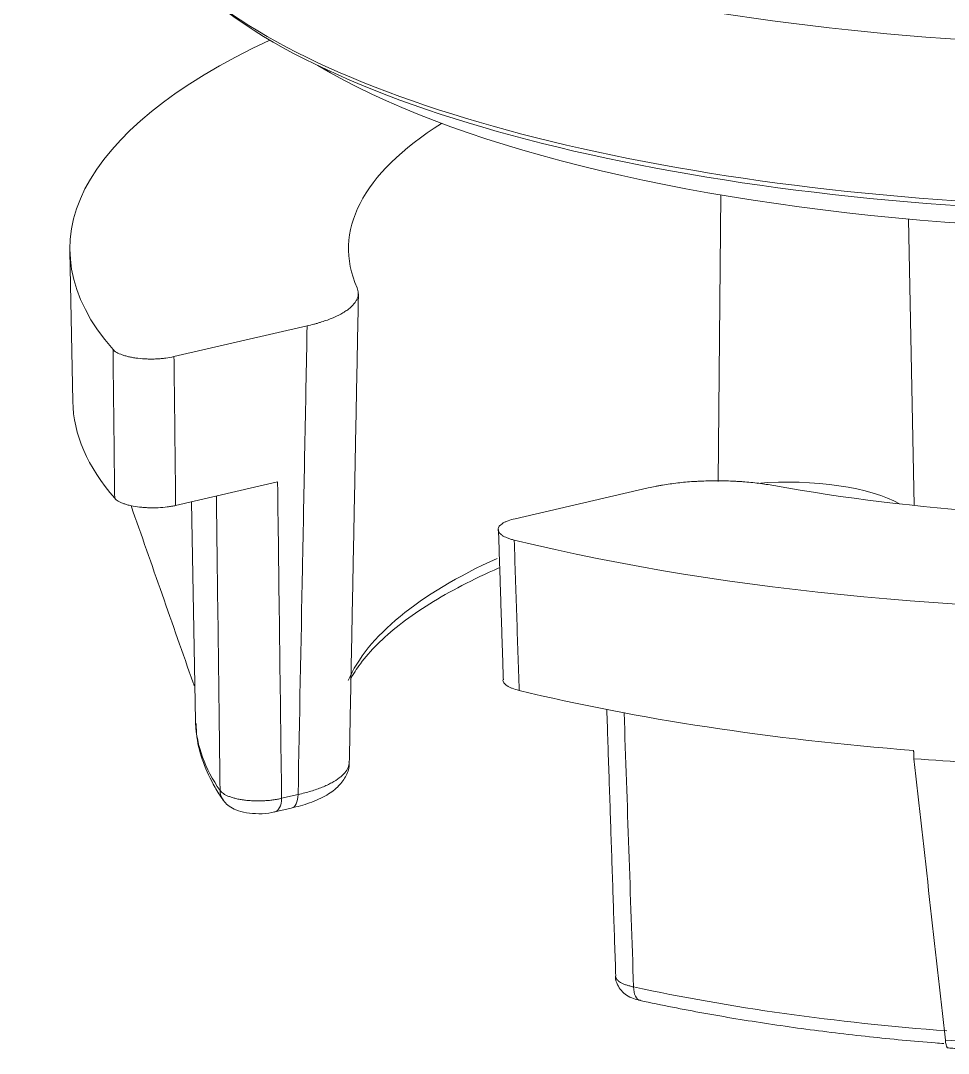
# Model space of a CAD drawing. Extents: x 9509 to 10103, y -14876 to -14456.
# Drawn here: x 10004.42 to 10027.73, y -14685.56 to -14659.62 of the extents above; entities that cross this region are included whole.
import ezdxf

# ---------------------------------------------------------------- set-up
doc = ezdxf.new("R2010")
doc.units = 0
doc.header["$MEASUREMENT"] = 0
doc.linetypes.add('HIDDEN2', pattern=[4.7625, 3.175, -1.5875])
doc.layers.add('1', color=4, linetype='HIDDEN2')

msp = doc.modelspace()

# ---------------------------------------------------------------- linework, layer by layer
at = {"layer": '1', "color": 1, "linetype": 'Continuous', "lineweight": 13}
for p, q in [((10022.01, -14663.999), (10021.942, -14671.193)), ((10010.974, -14679.154), (10011.389, -14679.058))]:
    msp.add_line(p, q, dxfattribs=at)
at = {"layer": '1', "color": 7, "linetype": 'Continuous', "lineweight": 18}
for p, q in [((10026.725, -14664.605), (10026.863, -14671.798)), ((10005.656, -14665.411), (10005.728, -14669.185)), ((10008.271, -14668.061), (10011.616, -14667.288)), ((10010.874, -14671.207), (10008.313, -14671.798)), ((10020.187, -14671.358), (10016.841, -14672.131)), ((10008.707, -14671.707), (10008.812, -14677.206)), ((10010.801, -14679.497), (10011.216, -14679.402)), ((10019.986, -14684.232), (10019.992, -14684.234))]:
    msp.add_line(p, q, dxfattribs=at)
at = {"layer": '1', "color": 1, "linetype": 'Continuous', "lineweight": 13}
for centre, major_axis, ratio, start_param, end_param in [((10033.147, -14651.655), (26, 0.017), 0.330963, 3.749548, 6.281083), ((10033.149, -14655.713), (-26, -0.017), 0.330963, 0.410821, 2.729414), ((10023.684, -14672.278), (3.218, 0.002), 0.330963, 0.50826, 1.807492), ((10033.163, -14677.141), (20.718, 0.013), 0.330963, 2.514309, 3.001405), ((10033.163, -14677.141), (-24.351, -0.016), 0.330963, 0.01372, 0.225345), ((10009.916, -14678.912), (0.411, 0.285), 0.919786, 2.591806, 3.137102), ((10010.689, -14679.01), (-0.113, 0.487), 0.539001, 3.131701, 4.291126), ((10011.103, -14678.915), (-0.113, 0.487), 0.539001, 3.141604, 4.291126), ((10020.091, -14683.744), (-0.106, -0.489), 0.517321, 5.126928, 6.283125), ((10033.163, -14677.141), (-24.351, -0.016), 0.330963, 0.990567, 1.343938), ((10033.163, -14677.282), (-24.615, -0.016), 0.330963, 1.344679, 1.442029)]:
    msp.add_ellipse(centre, major_axis=major_axis, ratio=ratio, start_param=start_param, end_param=end_param, dxfattribs=at)
at = {"layer": '1', "color": 7, "linetype": 'Continuous', "lineweight": 18}
for centre, major_axis, start_param, end_param in [((10033.146, -14651.183), (-25.5, -0.016), 0.840826, 2.242173), ((10033.149, -14655.901), (25.8, 0.016), 3.525023, 5.974974), ((10033.156, -14665.338), (-27.5, -0.018), 0.934474, 3.755618), ((10033.156, -14665.338), (-27.5, -0.018), 5.669077, 6.564623), ((10033.15, -14656.845), (-24.3, -0.016), 0.504774, 2.178752), ((10033.156, -14665.338), (20.5, 0.013), 2.659018, 3.286366), ((10033.158, -14669.112), (27.43, 0.018), 3.147717, 3.419344), ((10033.156, -14665.338), (20.5, 0.013), 4.212731, 5.356092), ((10033.158, -14669.112), (27.43, 0.018), 4.079753, 4.480235), ((10033.163, -14677.141), (-24.351, -0.016), 0.006122, 0.01372), ((10033.158, -14669.321), (-27.426, -0.018), 1.338917, 1.447791)]:
    msp.add_ellipse(centre, major_axis=major_axis, ratio=0.330963, start_param=start_param, end_param=end_param, dxfattribs=at)
for points, knots in [([(10011.616, -14667.288), (10011.674, -14667.275), (10011.729, -14667.261), (10011.811, -14667.239), (10011.838, -14667.232), (10011.891, -14667.217), (10011.916, -14667.209), (10012.044, -14667.17), (10012.138, -14667.137), (10012.312, -14667.066), (10012.392, -14667.029), (10012.483, -14666.98), (10012.5, -14666.97), (10012.534, -14666.949), (10012.551, -14666.939), (10012.599, -14666.909), (10012.628, -14666.888), (10012.71, -14666.825), (10012.756, -14666.782), (10012.812, -14666.716), (10012.828, -14666.694), (10012.849, -14666.66), (10012.855, -14666.648), (10012.867, -14666.626), (10012.872, -14666.614), (10012.894, -14666.558), (10012.903, -14666.512), (10012.901, -14666.421), (10012.891, -14666.375), (10012.871, -14666.329)], [0, 0, 0, 0, 0.0625, 0.0625, 0.09375, 0.09375, 0.125, 0.125, 0.25, 0.25, 0.375, 0.375, 0.40625, 0.40625, 0.4375, 0.4375, 0.5, 0.5, 0.625, 0.625, 0.6875, 0.6875, 0.71875, 0.71875, 0.75, 0.75, 0.875, 0.875, 1, 1, 1, 1]), ([(10006.739, -14667.882), (10006.75, -14667.895), (10006.763, -14667.907), (10006.787, -14667.926), (10006.795, -14667.932), (10006.813, -14667.943), (10006.822, -14667.949), (10006.871, -14667.978), (10006.918, -14667.998), (10006.986, -14668.022), (10007, -14668.027), (10007.029, -14668.036), (10007.044, -14668.04), (10007.09, -14668.053), (10007.153, -14668.068), (10007.221, -14668.081), (10007.275, -14668.09), (10007.293, -14668.092), (10007.329, -14668.098), (10007.348, -14668.1), (10007.441, -14668.111), (10007.518, -14668.116), (10007.616, -14668.12), (10007.636, -14668.12), (10007.676, -14668.121), (10007.696, -14668.121), (10007.755, -14668.121), (10007.833, -14668.119), (10007.911, -14668.113), (10007.969, -14668.108), (10007.988, -14668.107), (10008.025, -14668.103), (10008.044, -14668.1), (10008.136, -14668.088), (10008.205, -14668.076), (10008.271, -14668.061)], [0, 0, 0, 0, 0.0625, 0.0625, 0.09375, 0.09375, 0.125, 0.125, 0.25, 0.25, 0.28125, 0.28125, 0.3125, 0.3125, 0.375, 0.4375, 0.4375, 0.46875, 0.46875, 0.5, 0.5, 0.625, 0.625, 0.65625, 0.65625, 0.6875, 0.6875, 0.75, 0.8125, 0.8125, 0.84375, 0.84375, 0.875, 0.875, 1, 1, 1, 1]), ([(10023.337, -14671.299), (10023.215, -14671.277), (10023.089, -14671.258), (10022.831, -14671.226), (10022.699, -14671.213), (10022.53, -14671.2), (10022.496, -14671.198), (10022.428, -14671.194), (10022.394, -14671.192), (10022.29, -14671.187), (10022.221, -14671.184), (10022.015, -14671.178), (10021.877, -14671.178), (10021.671, -14671.182), (10021.602, -14671.184), (10021.499, -14671.188), (10021.464, -14671.19), (10021.396, -14671.193), (10021.361, -14671.195), (10021.19, -14671.206), (10021.057, -14671.218), (10020.796, -14671.248), (10020.669, -14671.266), (10020.515, -14671.292), (10020.484, -14671.297), (10020.423, -14671.308), (10020.393, -14671.314), (10020.303, -14671.332), (10020.244, -14671.345), (10020.187, -14671.358)], [0, 0, 0, 0, 0.125, 0.125, 0.25, 0.25, 0.28125, 0.28125, 0.3125, 0.3125, 0.375, 0.375, 0.5, 0.5, 0.5625, 0.5625, 0.59375, 0.59375, 0.625, 0.625, 0.75, 0.75, 0.875, 0.875, 0.90625, 0.90625, 0.9375, 0.9375, 1, 1, 1, 1]), ([(10008.313, -14671.798), (10008.281, -14671.806), (10008.247, -14671.813), (10008.194, -14671.822), (10008.176, -14671.825), (10008.14, -14671.83), (10008.122, -14671.833), (10008.029, -14671.845), (10007.952, -14671.851), (10007.854, -14671.856), (10007.835, -14671.857), (10007.795, -14671.858), (10007.775, -14671.858), (10007.715, -14671.858), (10007.637, -14671.857), (10007.559, -14671.853), (10007.501, -14671.848), (10007.481, -14671.847), (10007.443, -14671.843), (10007.424, -14671.841), (10007.331, -14671.83), (10007.26, -14671.818), (10007.177, -14671.801), (10007.161, -14671.797), (10007.129, -14671.789), (10007.113, -14671.785), (10007.068, -14671.772), (10007.011, -14671.754), (10006.96, -14671.734), (10006.925, -14671.718), (10006.914, -14671.713), (10006.892, -14671.702), (10006.882, -14671.696), (10006.833, -14671.668), (10006.803, -14671.644), (10006.781, -14671.618)], [0, 0, 0, 0, 0.0625, 0.0625, 0.09375, 0.09375, 0.125, 0.125, 0.25, 0.25, 0.28125, 0.28125, 0.3125, 0.3125, 0.375, 0.4375, 0.4375, 0.46875, 0.46875, 0.5, 0.5, 0.625, 0.625, 0.65625, 0.65625, 0.6875, 0.6875, 0.75, 0.8125, 0.8125, 0.84375, 0.84375, 0.875, 0.875, 1, 1, 1, 1]), ([(10016.841, -14672.131), (10016.776, -14672.146), (10016.717, -14672.163), (10016.652, -14672.187), (10016.639, -14672.192), (10016.614, -14672.203), (10016.603, -14672.208), (10016.569, -14672.224), (10016.527, -14672.247), (10016.495, -14672.27), (10016.473, -14672.289), (10016.467, -14672.295), (10016.455, -14672.307), (10016.449, -14672.314), (10016.424, -14672.345), (10016.414, -14672.371), (10016.412, -14672.404), (10016.413, -14672.411), (10016.414, -14672.424), (10016.416, -14672.43), (10016.422, -14672.45), (10016.435, -14672.476), (10016.457, -14672.501), (10016.477, -14672.519), (10016.484, -14672.525), (10016.499, -14672.537), (10016.508, -14672.543), (10016.552, -14672.573), (10016.594, -14672.594), (10016.658, -14672.619), (10016.671, -14672.624), (10016.699, -14672.634), (10016.713, -14672.639), (10016.756, -14672.652), (10016.786, -14672.661), (10016.819, -14672.668)], [0, 0, 0, 0, 0.125, 0.125, 0.15625, 0.15625, 0.1875, 0.1875, 0.25, 0.3125, 0.3125, 0.34375, 0.34375, 0.375, 0.375, 0.5, 0.5, 0.53125, 0.53125, 0.5625, 0.5625, 0.625, 0.6875, 0.6875, 0.71875, 0.71875, 0.75, 0.75, 0.875, 0.875, 0.90625, 0.90625, 0.9375, 0.9375, 1, 1, 1, 1]), ([(10012.705, -14676.167), (10012.774, -14676.038), (10012.957, -14675.746), (10013.356, -14675.287), (10013.908, -14674.801), (10014.584, -14674.325), (10015.38, -14673.863), (10016.031, -14673.546), (10016.402, -14673.382), (10016.448, -14673.362)], [0, 0, 0, 0, 0.139521, 0.309823, 0.47698, 0.643345, 0.809762, 0.976617, 1, 1, 1, 1]), ([(10016.944, -14676.444), (10016.879, -14676.428), (10016.822, -14676.411), (10016.758, -14676.386), (10016.746, -14676.381), (10016.722, -14676.37), (10016.711, -14676.365), (10016.678, -14676.348), (10016.638, -14676.326), (10016.607, -14676.302), (10016.587, -14676.283), (10016.581, -14676.277), (10016.57, -14676.264), (10016.565, -14676.258), (10016.544, -14676.227), (10016.535, -14676.203), (10016.535, -14676.178)], [0, 0, 0, 0, 0.253791, 0.253791, 0.317239, 0.317239, 0.380687, 0.380687, 0.507582, 0.634478, 0.634478, 0.697926, 0.697926, 0.761374, 0.761374, 1, 1, 1, 1]), ([(10008.751, -14676.252), (10008.76, -14676.276), (10008.77, -14676.299), (10008.786, -14676.328), (10008.79, -14676.335), (10008.794, -14676.343)], [0, 0, 0, 0, 0.753009, 0.753009, 1, 1, 1, 1]), ([(10008.831, -14677.278), (10008.829, -14677.39), (10008.842, -14677.718), (10008.992, -14678.258), (10009.235, -14678.783), (10009.432, -14679.092), (10009.505, -14679.197)], [0, 0, 0, 0, 0.169021, 0.49614, 0.826589, 1, 1, 1, 1]), ([(10011.212, -14679.4), (10011.379, -14679.363), (10011.707, -14679.27), (10012.107, -14679.089), (10012.411, -14678.866), (10012.601, -14678.597), (10012.688, -14678.37), (10012.669, -14678.253), (10012.666, -14678.238)], [0, 0, 0, 0, 0.208123, 0.441976, 0.649308, 0.818158, 0.975873, 1, 1, 1, 1]), ([(10009.508, -14679.192), (10009.516, -14679.207), (10009.554, -14679.273), (10009.665, -14679.362), (10009.844, -14679.46), (10010.089, -14679.524), (10010.405, -14679.546), (10010.656, -14679.536), (10010.775, -14679.5), (10010.797, -14679.492)], [0, 0, 0, 0, 0.037486, 0.161371, 0.305795, 0.509143, 0.722626, 0.948008, 1, 1, 1, 1]), ([(10019.367, -14683.623), (10019.367, -14683.626), (10019.356, -14683.698), (10019.406, -14683.832), (10019.505, -14683.991), (10019.648, -14684.108), (10019.805, -14684.187), (10019.931, -14684.217), (10019.994, -14684.224)], [0, 0, 0, 0, 0.00928, 0.222705, 0.408179, 0.593373, 0.808217, 1, 1, 1, 1]), ([(10019.986, -14684.232), (10020.253, -14684.29), (10021.036, -14684.452), (10022.379, -14684.696), (10024.034, -14684.944), (10025.709, -14685.146), (10026.913, -14685.26), (10027.54, -14685.31), (10027.612, -14685.315)], [0, 0, 0, 0, 0.114426, 0.332243, 0.549936, 0.767491, 0.973468, 1, 1, 1, 1]), ([(10027.714, -14685.421), (10027.713, -14685.421), (10027.712, -14685.421), (10027.708, -14685.42), (10027.706, -14685.418), (10027.699, -14685.413), (10027.695, -14685.408), (10027.688, -14685.396), (10027.686, -14685.392), (10027.682, -14685.383), (10027.68, -14685.377), (10027.674, -14685.361), (10027.671, -14685.348), (10027.664, -14685.318), (10027.66, -14685.301), (10027.655, -14685.265), (10027.652, -14685.246), (10027.65, -14685.225)], [0, 0, 0, 0, 0.05015, 0.05015, 0.1365, 0.1365, 0.3092, 0.3092, 0.39555, 0.39555, 0.4819, 0.4819, 0.6546, 0.6546, 0.8273, 0.8273, 1, 1, 1, 1])]:
    msp.add_open_spline(points, degree=3, knots=knots, dxfattribs=at)
for points, degree in [([(10012.676, -14678.25), (10012.905, -14666.479)], 1), ([(10008.751, -14676.252), (10008.232, -14674.769), (10007.712, -14673.285), (10007.192, -14671.802)], 3), ([(10016.423, -14672.403), (10016.546, -14676.178)], 1), ([(10019.144, -14676.92), (10019.37, -14683.623)], 1), ([(10027.65, -14685.225), (10027.387, -14682.87), (10027.124, -14680.515), (10026.861, -14678.159)], 3), ([(10027.693, -14685.42), (10028.872, -14685.509), (10030.072, -14685.559)], 2)]:
    msp.add_open_spline(points, degree=degree, dxfattribs=at)
at = {"layer": '1', "color": 1, "linetype": 'Continuous', "lineweight": 13}
for points, knots in [([(10011.389, -14679.058), (10011.425, -14677.167), (10011.462, -14675.275), (10011.538, -14671.352), (10011.577, -14669.32), (10011.616, -14667.288)], [0, 0, 0, 0, 0.482176, 0.482176, 1, 1, 1, 1]), ([(10006.781, -14671.618), (10006.774, -14670.995), (10006.767, -14670.372), (10006.753, -14669.127), (10006.746, -14668.505), (10006.739, -14667.882)], [0, 0, 0, 0, 0.500236, 0.500236, 1, 1, 1, 1]), ([(10008.271, -14668.061), (10008.278, -14668.674), (10008.285, -14669.287), (10008.299, -14670.533), (10008.306, -14671.166), (10008.313, -14671.798)], [0, 0, 0, 0, 0.492075, 0.492075, 1, 1, 1, 1]), ([(10016.819, -14672.668), (10016.839, -14673.297), (10016.86, -14673.926), (10016.902, -14675.185), (10016.923, -14675.814), (10016.944, -14676.444)], [0, 0, 0, 0, 0.499764, 0.499764, 1, 1, 1, 1]), ([(10011.389, -14679.058), (10011.503, -14679.032), (10011.61, -14679.004), (10011.811, -14678.943), (10011.905, -14678.91), (10012.015, -14678.866), (10012.036, -14678.857), (10012.078, -14678.839), (10012.099, -14678.829), (10012.159, -14678.801), (10012.197, -14678.782), (10012.305, -14678.724), (10012.368, -14678.684), (10012.451, -14678.621), (10012.489, -14678.59), (10012.522, -14678.557), (10012.543, -14678.535), (10012.553, -14678.524), (10012.6, -14678.469), (10012.628, -14678.424), (10012.664, -14678.336), (10012.674, -14678.292), (10012.674, -14678.249)], [0, 0, 0, 0, 0.143681, 0.143681, 0.287361, 0.287361, 0.323282, 0.323282, 0.359202, 0.359202, 0.431042, 0.431042, 0.574723, 0.574723, 0.646563, 0.682483, 0.682483, 0.718403, 0.718403, 0.862084, 0.862084, 1, 1, 1, 1]), ([(10009.428, -14678.957), (10009.438, -14678.971), (10009.461, -14678.998), (10009.493, -14679.023), (10009.52, -14679.042), (10009.53, -14679.048), (10009.551, -14679.06), (10009.562, -14679.066), (10009.596, -14679.083), (10009.645, -14679.105), (10009.702, -14679.125), (10009.747, -14679.139), (10009.763, -14679.143), (10009.795, -14679.152), (10009.811, -14679.156), (10009.861, -14679.168), (10009.93, -14679.182), (10010.004, -14679.193), (10010.061, -14679.201), (10010.081, -14679.203), (10010.12, -14679.207), (10010.139, -14679.209), (10010.198, -14679.213), (10010.278, -14679.218), (10010.359, -14679.219), (10010.42, -14679.219), (10010.441, -14679.219), (10010.482, -14679.218), (10010.502, -14679.217), (10010.562, -14679.214), (10010.602, -14679.211), (10010.661, -14679.206), (10010.681, -14679.204), (10010.72, -14679.2), (10010.739, -14679.197), (10010.797, -14679.189), (10010.871, -14679.177), (10010.941, -14679.162), (10010.974, -14679.154)], [0, 0, 0, 0, 0.0625, 0.125, 0.125, 0.15625, 0.15625, 0.1875, 0.1875, 0.25, 0.3125, 0.3125, 0.34375, 0.34375, 0.375, 0.375, 0.4375, 0.5, 0.5, 0.53125, 0.53125, 0.5625, 0.5625, 0.625, 0.6875, 0.6875, 0.71875, 0.71875, 0.75, 0.75, 0.8125, 0.8125, 0.84375, 0.84375, 0.875, 0.875, 0.9375, 1, 1, 1, 1]), ([(10019.366, -14683.623), (10019.366, -14683.624), (10019.366, -14683.625), (10019.366, -14683.639), (10019.373, -14683.665), (10019.388, -14683.692), (10019.404, -14683.711), (10019.41, -14683.717), (10019.423, -14683.73), (10019.43, -14683.736), (10019.453, -14683.755), (10019.487, -14683.778), (10019.53, -14683.8), (10019.566, -14683.816), (10019.579, -14683.822), (10019.605, -14683.832), (10019.618, -14683.837), (10019.659, -14683.851), (10019.718, -14683.868), (10019.783, -14683.883), (10019.817, -14683.89)], [0, 0, 0, 0, 0.006704, 0.006704, 0.130866, 0.255028, 0.255028, 0.317109, 0.317109, 0.37919, 0.37919, 0.503352, 0.627514, 0.627514, 0.689595, 0.689595, 0.751676, 0.751676, 0.875838, 1, 1, 1, 1])]:
    msp.add_open_spline(points, degree=3, knots=knots, dxfattribs=at)
for points in [[(10010.874, -14671.207), (10010.907, -14673.856), (10010.941, -14676.505), (10010.974, -14679.154)], [(10009.428, -14678.957), (10009.398, -14676.492), (10009.367, -14674.027), (10009.337, -14671.562)], [(10019.579, -14677.001), (10019.659, -14679.297), (10019.738, -14681.594), (10019.817, -14683.89)]]:
    msp.add_open_spline(points, degree=3, dxfattribs=at)
at = {"layer": '1', "color": 7, "linetype": 'Continuous', "lineweight": 18}
msp.add_rational_spline([(10026.861, -14678.159), (10026.857, -14678.055), (10026.853, -14677.951)], [0.500000167846, 0.499999832154, 0.500000167846], degree=2, dxfattribs=at)

doc.saveas('drawing.dxf')
